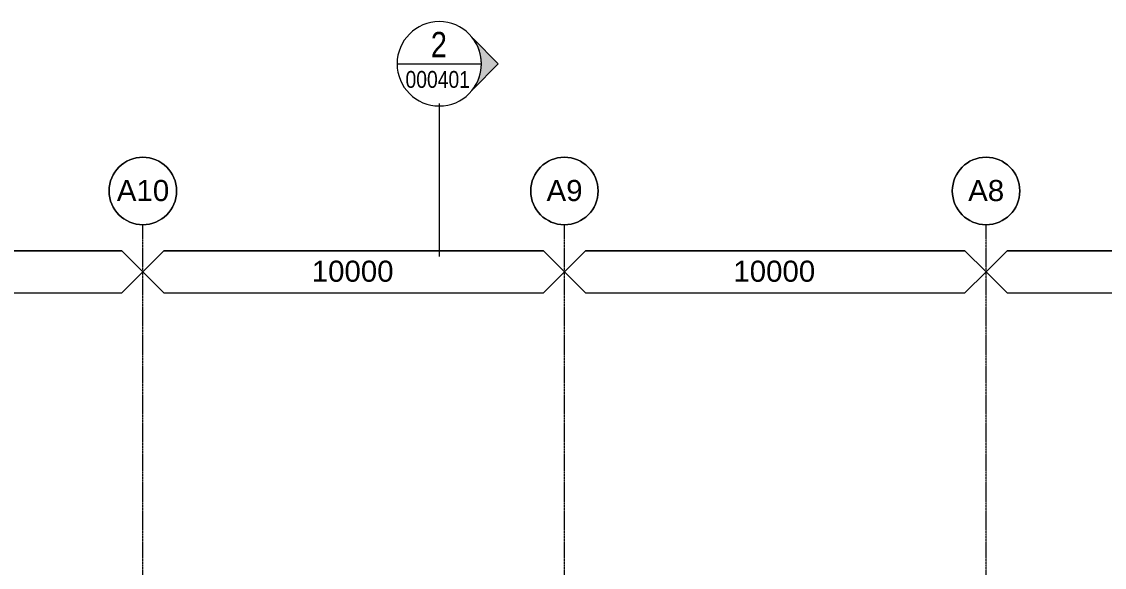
# Model space of a CAD drawing. Header units: millimetres. Extents: x 902415 to 1199587, y -3757 to 35605.
# Drawn here: x 930377 to 956057, y 18018 to 30959 of the extents above; entities that cross this region are included whole.
import ezdxf

# ---------------------------------------------------------------- set-up
doc = ezdxf.new("R2010")
doc.units = ezdxf.units.MM
doc.linetypes.add('Grid Line', pattern=[21, 12, -3, 3, -3])
for name, color, linetype, lineweight in [('A-ANNO-NOTE', 131, 'Continuous', 5), ('A-DETL-GENF', 92, 'Continuous', 5), ('G-ANNO-SYMB', 111, 'Continuous', 5), ('S-GRID', 1, 'Continuous', 5), ('S-GRID-IDEN', 1, 'Continuous', 5)]:
    doc.layers.add(name, color=color, linetype=linetype, lineweight=lineweight)
doc.styles.add('Arial', font='arial.ttf', dxfattribs={"height": 500})
doc.styles.add('Arial Narrow_1', font='ARIALN.TTF', dxfattribs={"height": 600})
doc.styles.add('Arial Narrow_2', font='ARIALN.TTF', dxfattribs={"height": 400})

# ---------------------------------------------------------------- blocks, each defined once
blk = doc.blocks.new('Dimension - Grids _2D_ - 1-200-1063965-North - Grids A')
at = {"layer": 'A-DETL-GENF'}
for p, q in [((913751, 25527), (913251, 25027)), ((913251, 25027), (913751, 25527)), ((922751, 25527), (913751, 25527)), ((913751, 25527), (922751, 25527)), ((923251, 25027), (922751, 25527)), ((923251, 25027), (922751, 25527)), ((913251, 25027), (913751, 24527)), ((913251, 25027), (913751, 24527)), ((922751, 24527), (923251, 25027)), ((923251, 25027), (922751, 24527)), ((913751, 24527), (922751, 24527)), ((913751, 24527), (922751, 24527))]:
    blk.add_line(p, q, dxfattribs=at)
blk = doc.blocks.new('Section - Black-1049-North - Grids A')
at = {"layer": 'G-ANNO-SYMB'}
h = blk.add_hatch(color=256, dxfattribs=at)
edge = h.paths.add_edge_path()
edge.add_line((941082.428252, 30558.552023), (941682.428252, 29958.552023))
edge.add_line((941682.428252, 29958.552023), (941082.428252, 29358.552023))
edge.add_arc((940282.428252, 29958.552023), 1000, 323.1301023542, 396.8698976458)
for p, q in [((941682.428252, 29958.552023), (941082.428252, 30558.552023)), ((941682.428252, 29958.552023), (941082.428252, 30558.552023)), ((941082.428252, 29358.552023), (941682.428252, 29958.552023)), ((941682.428252, 29958.552023), (941082.428252, 29358.552023))]:
    blk.add_line(p, q, dxfattribs=at)
for start, end in [(90, 270), (270, 90), (323.1301023542, 36.8698976458)]:
    blk.add_arc((940282.428252, 29958.552023), 1000, start, end, dxfattribs=at)
blk = doc.blocks.new('Grid - A1-203820-North - Grids A')
at = {"layer": 'S-GRID-IDEN'}
blk.add_circle((1014851, 26943), 800, dxfattribs=at)
for start, end in [(0, 180), (180, 360)]:
    blk.add_arc((1014851, 26943), 800, start, end, dxfattribs=at)

msp = doc.modelspace()

# ---------------------------------------------------------------- linework, layer by layer
at = {"layer": 'G-ANNO-SYMB'}
for p, q in [((939282.4, 29958.6), (941282.4, 29958.6)), ((940282.4, 29018.6), (940282.4, 25386.5))]:
    msp.add_line(p, q, dxfattribs=at)
at = {"layer": 'S-GRID', "linetype": 'Grid Line'}
for p, q in [((933251.1, 1045.5), (933251.1, 26143.2)), ((943251.1, 1045.5), (943251.1, 26143.2)), ((953251.1, 1045.5), (953251.1, 26143.2))]:
    msp.add_line(p, q, dxfattribs=at)

# ---------------------------------------------------------------- block references
at = {"layer": 'A-DETL-GENF'}
for p in [(10000, 0), (20000, 0), (30000, 0), (40000, 0)]:
    msp.add_blockref('Dimension - Grids _2D_ - 1-200-1063965-North - Grids A', p, dxfattribs=at)
at = {"layer": 'G-ANNO-SYMB'}
msp.add_blockref('Section - Black-1049-North - Grids A', (0, 0), dxfattribs=at)
at = {"layer": 'S-GRID-IDEN'}
for p in [(-81600, 0), (-71600, 0), (-61600, 0)]:
    msp.add_blockref('Grid - A1-203820-North - Grids A', p, dxfattribs=at)

# ---------------------------------------------------------------- texts
at = {"layer": 'A-ANNO-NOTE', "char_height": 500, "width": 2324.894, "attachment_point": 1, "style": 'Arial'}
for insert in [(937256.6, 25290.5), (947256.6, 25290.5)]:
    msp.add_mtext('10000', dxfattribs=dict(at, insert=insert))
at = {"layer": 'G-ANNO-SYMB', "attachment_point": 1}
for s, insert, char_height, width, style in [('2', (940082.1, 30715.4), 600, 464.979, 'Arial Narrow_1'), ('000401', (939481.1, 29788.9), 400, 1924.05, 'Arial Narrow_2')]:
    msp.add_mtext(s, dxfattribs=dict(at, insert=insert, char_height=char_height, width=width, style=style))
at = {"layer": 'S-GRID-IDEN', "char_height": 500, "attachment_point": 1, "style": 'Arial'}
for s, insert, width in [('A10', (932634.7, 27204), 1491.139), ('A9', (942826.7, 27204), 1026.16), ('A8', (952826.7, 27204), 1026.16)]:
    msp.add_mtext(s, dxfattribs=dict(at, insert=insert, width=width))

doc.saveas('drawing.dxf')
